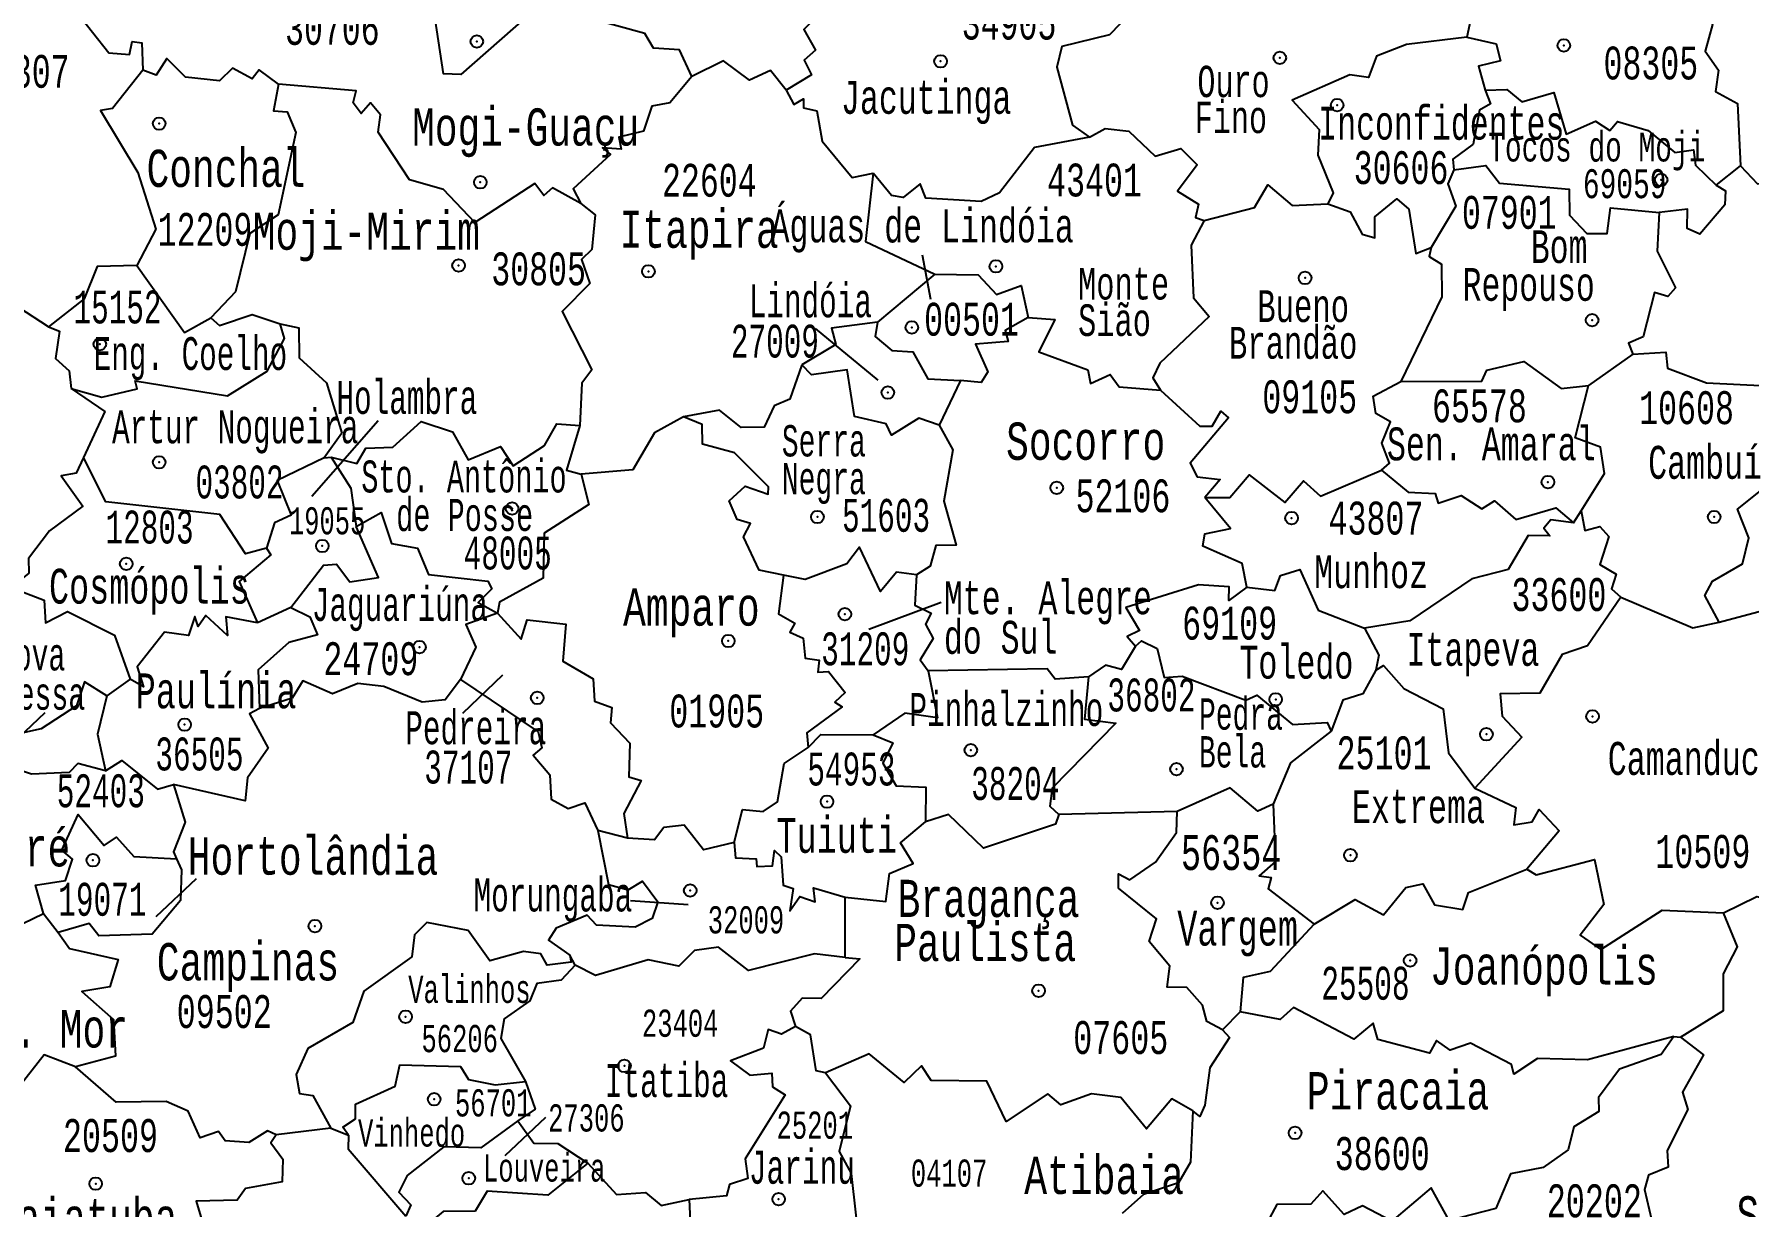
# Model space of a CAD drawing. Header units: millimetres. Extents: x 9851 to 10267, y 23387 to 23778.
# Drawn here: x 10118.13 to 10130.42, y 23493.73 to 23502.13 of the extents above; entities that cross this region are included whole.
import ezdxf
from ezdxf.enums import TextEntityAlignment as Align

# ---------------------------------------------------------------- set-up
doc = ezdxf.new("R2010")
doc.units = ezdxf.units.MM
doc.layers.add('3', color=7, linetype='Continuous')
doc.styles.add('MONOTXT', font='MONOTXT', dxfattribs={"height": 0.2})

# ---------------------------------------------------------------- blocks, each defined once
blk = doc.blocks.new('SEDE')
at = {"layer": '3', "color": 7, "linetype": 'Continuous'}
blk.add_circle((0, 0), 0.00451, dxfattribs=at)

msp = doc.modelspace()

# ---------------------------------------------------------------- linework, layer by layer
at = {"color": 7, "linetype": 'Continuous'}
for p, q in [((10130.191, 23501.051), (10130.367, 23501.189)), ((10124.499, 23500.551), (10124.559, 23500.233)), ((10124.59, 23500.411), (10124.178, 23500.068)), ((10124.182, 23499.653), (10123.734, 23500.023)), ((10129.594, 23499.839), (10129.275, 23499.614)), ((10124.773, 23499.649), (10124.619, 23499.33)), ((10120.123, 23498.821), (10120.598, 23499.363)), ((10120.211, 23499.094), (10120.26, 23499.101)), ((10129.168, 23498.63), (10129.223, 23498.715)), ((10124.634, 23498.057), (10124.116, 23497.865)), ((10119.972, 23498.023), (10119.733, 23497.913)), ((10118.819, 23497.507), (10118.651, 23497.388)), ((10121.49, 23497.537), (10121.201, 23497.263)), ((10117.92, 23496.995), (10118.209, 23497.269)), ((10126.326, 23496.559), (10125.479, 23496.537)), ((10122.385, 23496.368), (10122.173, 23496.424)), ((10119.006, 23495.806), (10119.295, 23496.08)), ((10122.821, 23495.89), (10122.408, 23495.918)), ((10123.945, 23495.512), (10123.946, 23495.944)), ((10118.197, 23495.828), (10118.304, 23495.691)), ((10122.011, 23495.458), (10121.972, 23495.53)), ((10126.779, 23495.122), (10126.652, 23494.995)), ((10129.889, 23494.946), (10129.935, 23494.942)), ((10121.509, 23494.093), (10121.799, 23494.367)), ((10120.259, 23494.29), (10119.867, 23494.242)), ((10120.259, 23494.29), (10120.384, 23494.239))]:
    msp.add_line(p, q, dxfattribs=at)
for points in [[(10128.23, 23503.339), (10128.226, 23503.216), (10128.373, 23502.982), (10128.192, 23502.863), (10128.044, 23502.647), (10127.756, 23502.527), (10127.897, 23502.469), (10128.133, 23502.547), (10128.532, 23502.421), (10128.458, 23502.367), (10128.404, 23502.112)], [(10121.759, 23502.342), (10121.19, 23501.843), (10121.067, 23501.849), (10120.922, 23502.797), (10121.165, 23502.813), (10121.238, 23502.945), (10121.444, 23502.962), (10121.608, 23502.822), (10121.633, 23502.643), (10121.777, 23502.747)], [(10125.861, 23502.957), (10125.842, 23502.799), (10125.693, 23502.696), (10125.782, 23502.499), (10125.946, 23502.387), (10125.919, 23502.206), (10125.842, 23502.128), (10125.499, 23502.044), (10125.463, 23501.895), (10125.576, 23501.481), (10125.697, 23501.394)], [(10118.515, 23502.733), (10118.336, 23502.598), (10118.349, 23502.491), (10118.432, 23502.608), (10118.571, 23502.49), (10118.431, 23502.294), (10118.667, 23502), (10118.814, 23501.988), (10118.834, 23502.079), (10118.902, 23502.07), (10118.911, 23501.875)], [(10123.954, 23502.628), (10123.973, 23502.552), (10123.825, 23502.421), (10123.872, 23502.31), (10123.811, 23502.328), (10123.649, 23502.165), (10123.733, 23502.018), (10123.651, 23501.947), (10123.705, 23501.841), (10123.524, 23501.731)], [(10130.308, 23502.477), (10130.117, 23502.321), (10130.165, 23502.201), (10130.112, 23502.011), (10130.209, 23501.874), (10130.187, 23501.722), (10130.345, 23501.635), (10130.367, 23501.189)], [(10122.847, 23501.83), (10122.757, 23502.021), (10122.572, 23502.033), (10122.51, 23502.137), (10121.759, 23502.342)], [(10128.404, 23502.112), (10127.971, 23502.058), (10127.756, 23501.975), (10127.698, 23501.823), (10127.564, 23501.842), (10127.15, 23501.66), (10127.345, 23501.45), (10127.336, 23501.264), (10127.444, 23500.996), (10127.407, 23500.916)], [(10128.404, 23502.112), (10128.613, 23502.064), (10128.645, 23501.942), (10128.488, 23501.903), (10128.536, 23501.73)], [(10118.911, 23501.875), (10118.693, 23501.6), (10118.606, 23501.585), (10118.875, 23501.141), (10119.004, 23500.735), (10118.868, 23500.473)], [(10119.883, 23501.774), (10119.744, 23501.876), (10119.693, 23501.813), (10119.554, 23501.888), (10119.46, 23501.799), (10119.215, 23501.825), (10119.083, 23501.959), (10119.005, 23501.838), (10118.911, 23501.875)], [(10123.524, 23501.731), (10123.411, 23501.872), (10123.261, 23501.802), (10123.073, 23501.942), (10122.847, 23501.83)], [(10119.883, 23501.774), (10119.846, 23501.583), (10119.946, 23501.575), (10120.007, 23501.428), (10119.881, 23500.838), (10119.677, 23500.703), (10119.575, 23500.285), (10119.398, 23500.099)], [(10122.051, 23500.918), (10121.848, 23501.03), (10121.785, 23500.976), (10121.72, 23501.061), (10121.29, 23500.783), (10121.067, 23501.019), (10120.822, 23501.089), (10120.598, 23501.429), (10120.615, 23501.554), (10120.542, 23501.64), (10120.475, 23501.563), (10120.419, 23501.64), (10120.44, 23501.726), (10119.883, 23501.774)], [(10122.847, 23501.83), (10122.688, 23501.64), (10122.56, 23501.617), (10122.499, 23501.438), (10122.324, 23501.395), (10122.34, 23501.309), (10122.207, 23501.318), (10122.263, 23501.269), (10121.996, 23501.023), (10122.051, 23500.918)], [(10128.536, 23501.73), (10128.69, 23501.737), (10128.797, 23501.647), (10129.027, 23501.715), (10129.115, 23501.416), (10129.325, 23501.508), (10129.429, 23501.442), (10129.483, 23501.507), (10129.703, 23501.441), (10129.895, 23501.285), (10130.028, 23501.303), (10130.044, 23501.193), (10130.191, 23501.051)], [(10123.524, 23501.731), (10123.577, 23501.628), (10123.647, 23501.669), (10123.648, 23501.604), (10123.744, 23501.582), (10123.78, 23501.365), (10123.997, 23501.104), (10124.147, 23501.137)], [(10128.536, 23501.73), (10128.573, 23501.632), (10128.495, 23501.587), (10128.448, 23501.344), (10128.303, 23501.237), (10128.31, 23501.16)], [(10125.697, 23501.394), (10125.304, 23501.321), (10125.053, 23500.994), (10124.921, 23500.933), (10124.525, 23500.956), (10124.485, 23501.06), (10124.362, 23500.961), (10124.279, 23500.975), (10124.147, 23501.137)], [(10125.697, 23501.394), (10125.811, 23501.456), (10125.981, 23501.437), (10126.169, 23501.257), (10126.352, 23501.314), (10126.469, 23501.197), (10126.328, 23501.008), (10126.48, 23500.915), (10126.457, 23500.819), (10126.519, 23500.796)], [(10124.147, 23501.137), (10124.091, 23500.646), (10124.59, 23500.411)], [(10128.31, 23501.16), (10128.267, 23501.059), (10128.324, 23500.899), (10128.149, 23500.602)], [(10128.31, 23501.16), (10128.541, 23501.19), (10128.638, 23501.064), (10129.138, 23501.022), (10129.14, 23500.836), (10129.265, 23500.704), (10129.41, 23500.703), (10129.434, 23500.887), (10129.782, 23500.853)], [(10130.367, 23501.189), (10130.488, 23501.06), (10130.568, 23501.07), (10130.694, 23500.715), (10130.837, 23500.791), (10131.009, 23500.672), (10131.168, 23500.747), (10131.277, 23500.645), (10131.561, 23500.709)], [(10126.519, 23500.796), (10126.88, 23500.89), (10126.977, 23501.052), (10127.15, 23500.904), (10127.407, 23500.916)], [(10130.191, 23501.051), (10130.258, 23501.01), (10130.254, 23500.91), (10130.075, 23500.698), (10129.983, 23500.74), (10129.986, 23500.879), (10129.782, 23500.853)], [(10122.051, 23500.918), (10122.154, 23500.837), (10122.13, 23500.588), (10122.056, 23500.518), (10122.116, 23500.344), (10121.916, 23500.144), (10122.129, 23499.727), (10122.058, 23499.631), (10122.043, 23499.326)], [(10127.407, 23500.916), (10127.566, 23500.86), (10127.652, 23500.699), (10127.743, 23500.672), (10127.745, 23500.822), (10127.902, 23500.952), (10127.988, 23500.877), (10128.039, 23500.561), (10128.149, 23500.602)], [(10126.519, 23500.796), (10126.428, 23500.621), (10126.443, 23500.242), (10126.556, 23500.108), (10126.202, 23499.775), (10126.152, 23499.668), (10126.206, 23499.58)], [(10129.782, 23500.853), (10129.769, 23500.578), (10129.901, 23500.315), (10129.846, 23500.253), (10129.75, 23500.28), (10129.667, 23499.962), (10129.563, 23499.918), (10129.594, 23499.839)], [(10128.149, 23500.602), (10128.133, 23500.538), (10128.221, 23500.483), (10128.225, 23500.249), (10127.931, 23499.643)], [(10118.868, 23500.473), (10118.583, 23500.468), (10118.49, 23500.235), (10118.233, 23500.034)], [(10118.868, 23500.473), (10119.209, 23499.994), (10119.398, 23500.099)], [(10124.59, 23500.411), (10124.9, 23500.406), (10125.03, 23500.265), (10125.208, 23500.331), (10125.258, 23500.102)], [(10118.233, 23500.034), (10118.02, 23500.174), (10117.802, 23500.181), (10117.733, 23500.35)], [(10118.233, 23500.034), (10118.313, 23500.004), (10118.285, 23499.808), (10118.383, 23499.719), (10118.397, 23499.593)], [(10118.397, 23499.593), (10118.615, 23499.529), (10118.869, 23499.589), (10118.854, 23499.648), (10119.517, 23499.54), (10119.802, 23499.717), (10119.927, 23499.951), (10119.894, 23500.055)], [(10119.398, 23500.099), (10119.46, 23500.044), (10119.695, 23500.123), (10119.894, 23500.055)], [(10119.894, 23500.055), (10120.028, 23500.027), (10120.032, 23499.813), (10120.227, 23499.634), (10120.338, 23499.273), (10120.211, 23499.094)], [(10124.178, 23500.068), (10123.847, 23500.025), (10123.878, 23499.907), (10123.636, 23499.762)], [(10124.178, 23500.068), (10124.162, 23499.965), (10124.28, 23499.865), (10124.431, 23499.855), (10124.539, 23499.662), (10124.773, 23499.649)], [(10125.258, 23500.102), (10125.094, 23500.008), (10125.115, 23499.928), (10124.881, 23499.909), (10124.969, 23499.712), (10124.921, 23499.635), (10124.773, 23499.649)], [(10125.258, 23500.102), (10125.45, 23500.088), (10125.335, 23499.854), (10125.687, 23499.727), (10125.704, 23499.627), (10125.845, 23499.693), (10125.911, 23499.605), (10126.206, 23499.58)], [(10127.931, 23499.643), (10128.511, 23499.645), (10128.548, 23499.723), (10128.812, 23499.785), (10129.079, 23499.591), (10129.275, 23499.614)], [(10129.594, 23499.839), (10129.831, 23499.853), (10129.843, 23499.737), (10130.121, 23499.632), (10130.558, 23499.612), (10130.797, 23499.404), (10130.815, 23499.304), (10130.977, 23499.296), (10131.19, 23499.444)], [(10123.636, 23499.762), (10123.549, 23499.515), (10123.437, 23499.469), (10123.366, 23499.315), (10123.2, 23499.313), (10123.044, 23499.438), (10122.788, 23499.39)], [(10124.619, 23499.33), (10124.475, 23499.38), (10124.278, 23499.257), (10124.241, 23499.338), (10124.013, 23499.392), (10123.961, 23499.725), (10123.705, 23499.69), (10123.636, 23499.762)], [(10118.397, 23499.593), (10118.637, 23499.428), (10118.485, 23499.097)], [(10126.206, 23499.58), (10126.49, 23499.322), (10126.577, 23499.323), (10126.639, 23499.43), (10126.695, 23499.383), (10126.419, 23499.058), (10126.469, 23498.958), (10126.636, 23498.939), (10126.526, 23498.811)], [(10127.792, 23499.007), (10127.848, 23499.057), (10127.793, 23499.2), (10127.856, 23499.354), (10127.752, 23499.413), (10127.733, 23499.537), (10127.931, 23499.643)], [(10129.223, 23498.715), (10129.391, 23498.983), (10129.362, 23499.172), (10129.18, 23499.238), (10129.275, 23499.614)], [(10120.26, 23499.101), (10120.445, 23499.055), (10120.51, 23499.165), (10120.703, 23499.171), (10120.905, 23499.355), (10121.131, 23499.282), (10121.244, 23499.08), (10121.474, 23499.176), (10121.565, 23499.037), (10121.789, 23499.184), (10121.879, 23499.339), (10122.043, 23499.326)], [(10122.043, 23499.326), (10121.949, 23499.006), (10122.053, 23498.977)], [(10122.788, 23499.39), (10122.58, 23499.275), (10122.423, 23499.01), (10122.053, 23498.977)], [(10123.504, 23498.253), (10123.33, 23498.289), (10123.217, 23498.529), (10123.267, 23498.624), (10123.172, 23498.654), (10123.115, 23498.787), (10123.229, 23498.892), (10123.393, 23498.835), (10123.396, 23498.886), (10123.153, 23499.13), (10122.923, 23499.193), (10122.92, 23499.334), (10122.788, 23499.39)], [(10124.619, 23499.33), (10124.719, 23499.152), (10124.654, 23498.784), (10124.743, 23498.468), (10124.596, 23498.466), (10124.556, 23498.318), (10124.458, 23498.256)], [(10130.213, 23497.917), (10130.109, 23498.107), (10130.164, 23498.211), (10130.381, 23498.334), (10130.426, 23498.522), (10130.345, 23498.726), (10130.839, 23499.121), (10131.267, 23499.274)], [(10118.485, 23499.097), (10118.431, 23498.985), (10118.325, 23498.966), (10118.479, 23498.748), (10118.24, 23498.572), (10118.091, 23498.373), (10118.092, 23498.269), (10117.965, 23498.165)], [(10119.798, 23498.448), (10119.646, 23498.407), (10119.463, 23498.688), (10118.645, 23498.779), (10118.485, 23499.097)], [(10120.211, 23499.094), (10119.873, 23498.932), (10119.974, 23498.683), (10119.853, 23498.629), (10119.798, 23498.448)], [(10120.26, 23499.101), (10120.401, 23498.878), (10120.439, 23498.602)], [(10122.053, 23498.977), (10122.109, 23498.76), (10121.787, 23498.554), (10121.781, 23498.233), (10121.467, 23498.06), (10121.453, 23497.982)], [(10126.526, 23498.811), (10126.704, 23498.811), (10126.844, 23498.973), (10127.098, 23498.774), (10127.232, 23498.931), (10127.354, 23498.821), (10127.792, 23499.007)], [(10127.792, 23499.007), (10127.983, 23498.849), (10128.177, 23498.84), (10128.197, 23498.769), (10128.362, 23498.825), (10128.512, 23498.729), (10128.603, 23498.786), (10128.754, 23498.653), (10129.042, 23498.737), (10129.168, 23498.63)], [(10126.826, 23498.167), (10126.793, 23498.337), (10126.51, 23498.461), (10126.526, 23498.549), (10126.709, 23498.588), (10126.526, 23498.811)], [(10120.439, 23498.602), (10120.619, 23498.704), (10120.693, 23498.482), (10120.88, 23498.448), (10120.958, 23498.259), (10121.385, 23498.21), (10121.412, 23498.157), (10121.314, 23498.059), (10121.453, 23497.982)], [(10129.223, 23498.715), (10129.25, 23498.575), (10129.357, 23498.602), (10129.422, 23498.53), (10129.357, 23498.331), (10129.474, 23498.26), (10129.442, 23498.157), (10129.508, 23498.095)], [(10119.972, 23498.023), (10120.206, 23498.326), (10120.298, 23498.333), (10120.394, 23498.205), (10120.6, 23498.236), (10120.439, 23498.602)], [(10129.168, 23498.63), (10129.007, 23498.65), (10128.955, 23498.59), (10128.999, 23498.536), (10128.843, 23498.539), (10128.7, 23498.294), (10128.44, 23498.227), (10127.996, 23497.927), (10127.671, 23497.873)], [(10119.798, 23498.448), (10119.828, 23498.399), (10119.6, 23498.208), (10119.733, 23497.913)], [(10124.458, 23498.256), (10124.315, 23498.276), (10124.2, 23498.137), (10124.048, 23498.455), (10123.959, 23498.334), (10123.66, 23498.222), (10123.504, 23498.253)], [(10123.504, 23498.253), (10123.467, 23497.977), (10123.586, 23497.909), (10123.55, 23497.844), (10123.644, 23497.802), (10123.659, 23497.659), (10123.76, 23497.644), (10123.75, 23497.558), (10123.827, 23497.562), (10123.946, 23497.412), (10123.871, 23497.343), (10123.924, 23497.31), (10123.672, 23497.123), (10123.68, 23497.019)], [(10124.458, 23498.256), (10124.445, 23498.039), (10124.563, 23497.981), (10124.522, 23497.902), (10124.578, 23497.8), (10124.483, 23497.647), (10124.541, 23497.569)], [(10126.826, 23498.167), (10126.698, 23498.072), (10126.7, 23498.171), (10126.48, 23498.184), (10125.958, 23498.022), (10126.057, 23497.857), (10125.967, 23497.814), (10126.027, 23497.744)], [(10126.826, 23498.167), (10127.028, 23498.143), (10127.068, 23498.252), (10127.205, 23498.294), (10127.337, 23498.003), (10127.671, 23497.873)], [(10117.965, 23498.165), (10118.203, 23498.074), (10118.212, 23497.911), (10118.37, 23497.994), (10118.708, 23497.824), (10118.819, 23497.507)], [(10129.508, 23498.095), (10129.27, 23497.747), (10129.086, 23497.686), (10128.928, 23497.407), (10128.643, 23497.403), (10128.657, 23497.243), (10128.797, 23497.092), (10128.462, 23496.726)], [(10129.508, 23498.095), (10130.023, 23497.876), (10130.213, 23497.917)], [(10119.733, 23497.913), (10119.505, 23497.954), (10119.518, 23497.822), (10119.361, 23497.964), (10119.307, 23497.885), (10119.282, 23497.957), (10119.237, 23497.822), (10119.066, 23497.846), (10118.87, 23497.597), (10118.914, 23497.453), (10118.819, 23497.507)], [(10119.972, 23498.023), (10120.107, 23497.954), (10120.162, 23497.827), (10119.956, 23497.771), (10119.737, 23497.574), (10119.747, 23497.299)], [(10121.453, 23497.982), (10121.226, 23497.899), (10121.298, 23497.738), (10121.188, 23497.505)], [(10121.453, 23497.982), (10121.622, 23497.795), (10121.666, 23497.933), (10121.942, 23497.903), (10121.921, 23497.638), (10122.139, 23497.51), (10122.148, 23497.35), (10122.272, 23497.306), (10122.264, 23497.194), (10122.401, 23497.049), (10122.395, 23496.808), (10122.484, 23496.781), (10122.36, 23496.545), (10122.385, 23496.368)], [(10130.213, 23497.917), (10130.526, 23498.001), (10130.617, 23497.797), (10130.899, 23497.852), (10131.037, 23497.965), (10131.163, 23497.896)], [(10127.671, 23497.873), (10127.772, 23497.681), (10127.752, 23497.573)], [(10126.027, 23497.744), (10125.928, 23497.577), (10125.813, 23497.608), (10125.692, 23497.526)], [(10126.027, 23497.744), (10126.07, 23497.784), (10126.183, 23497.727), (10126.233, 23497.519), (10126.362, 23497.53), (10126.819, 23497.357), (10126.898, 23497.394), (10127.153, 23497.182), (10127.403, 23497.197), (10127.431, 23497.136)], [(10124.541, 23497.569), (10124.607, 23497.23), (10124.374, 23497.264), (10124.147, 23497.109)], [(10125.692, 23497.526), (10125.453, 23497.507), (10125.395, 23497.583), (10124.541, 23497.569)], [(10127.752, 23497.573), (10127.658, 23497.403), (10127.515, 23497.358), (10127.431, 23497.136)], [(10127.752, 23497.573), (10127.805, 23497.605), (10127.952, 23497.442), (10128.233, 23497.295), (10128.272, 23496.981), (10128.462, 23496.726)], [(10118.651, 23497.388), (10118.491, 23497.488), (10118.434, 23497.317), (10118.18, 23497.151), (10118.041, 23497.12), (10117.836, 23497.26), (10117.574, 23497.174), (10117.248, 23496.95)], [(10121.188, 23497.505), (10121.079, 23497.361), (10120.914, 23497.343), (10120.638, 23497.456), (10120.451, 23497.478), (10120.269, 23497.402), (10120.057, 23497.496), (10119.98, 23497.371), (10119.747, 23497.299)], [(10121.188, 23497.505), (10121.744, 23497.131), (10121.77, 23497.015), (10121.709, 23496.963), (10121.828, 23496.822), (10121.838, 23496.649), (10121.96, 23496.581), (10122.079, 23496.621), (10122.173, 23496.424)], [(10125.692, 23497.526), (10125.662, 23497.221), (10125.886, 23497.193), (10125.43, 23496.726), (10125.413, 23496.598), (10125.479, 23496.537)], [(10118.651, 23497.388), (10118.585, 23497.114), (10118.642, 23496.851)], [(10119.747, 23497.299), (10119.674, 23497.259), (10119.809, 23497.014), (10119.66, 23496.801), (10119.645, 23496.636), (10119.131, 23496.754)], [(10123.68, 23497.019), (10123.771, 23497.112), (10124.147, 23497.109)], [(10124.147, 23497.109), (10124.287, 23497.051), (10124.217, 23496.907), (10124.312, 23496.744), (10124.525, 23496.733), (10124.521, 23496.485)], [(10127.431, 23497.136), (10127.139, 23496.908), (10127.015, 23496.613)], [(10123.149, 23496.337), (10123.211, 23496.573), (10123.357, 23496.56), (10123.462, 23496.629), (10123.509, 23496.903), (10123.68, 23497.019)], [(10118.642, 23496.851), (10118.445, 23496.904), (10118.381, 23496.84), (10118.112, 23496.826), (10117.917, 23496.891), (10117.917, 23496.785), (10117.794, 23496.641), (10117.482, 23496.487), (10117.446, 23496.631), (10117.181, 23496.625)], [(10118.642, 23496.851), (10118.76, 23496.924), (10119.015, 23496.72), (10119.131, 23496.754)], [(10119.131, 23496.754), (10119.213, 23496.483), (10119.129, 23496.271), (10119.152, 23496.221)], [(10127.015, 23496.613), (10126.906, 23496.561), (10126.706, 23496.728), (10126.326, 23496.559)], [(10128.462, 23496.726), (10128.755, 23496.589), (10128.741, 23496.463), (10128.872, 23496.486), (10128.923, 23496.573), (10129.065, 23496.42), (10128.834, 23496.145)], [(10127.015, 23496.613), (10127.032, 23496.2), (10126.914, 23496.097), (10127.001, 23496.087), (10126.978, 23496.005), (10127.31, 23495.752)], [(10118.197, 23495.828), (10118.14, 23496.032), (10118.356, 23496.065), (10118.405, 23496.218), (10118.33, 23496.282), (10118.447, 23496.539), (10118.632, 23496.315), (10118.722, 23496.376), (10118.846, 23496.237), (10119.152, 23496.221)], [(10123.149, 23496.337), (10122.93, 23496.285), (10122.791, 23496.462), (10122.646, 23496.444), (10122.58, 23496.356), (10122.385, 23496.368)], [(10123.946, 23495.944), (10124.238, 23495.915), (10124.263, 23496.114), (10124.433, 23496.186), (10124.342, 23496.334), (10124.521, 23496.485)], [(10125.479, 23496.537), (10125.455, 23496.468), (10124.937, 23496.296), (10124.687, 23496.539), (10124.521, 23496.485)], [(10126.652, 23494.995), (10126.54, 23495.054), (10126.508, 23495.172), (10126.395, 23495.298), (10126.254, 23495.301), (10126.274, 23495.451), (10126.125, 23495.627), (10126.178, 23495.791), (10125.906, 23496.01), (10125.905, 23496.113), (10125.987, 23496.069), (10126.172, 23496.196), (10126.321, 23496.408), (10126.326, 23496.559)], [(10122.173, 23496.424), (10122.25, 23496.035), (10122.389, 23495.997), (10122.494, 23496.059), (10122.603, 23495.911), (10122.563, 23495.793), (10122.44, 23495.73), (10122.163, 23495.745), (10122.097, 23495.815), (10121.875, 23495.724), (10121.82, 23495.636), (10121.972, 23495.53)], [(10123.149, 23496.337), (10123.16, 23496.226), (10123.308, 23496.219), (10123.313, 23496.164), (10123.424, 23496.169), (10123.439, 23496.279), (10123.487, 23496.235), (10123.501, 23496.032), (10123.572, 23496.008), (10123.549, 23495.848), (10123.622, 23495.951), (10123.73, 23495.911), (10123.719, 23496.012), (10123.946, 23495.944)], [(10119.152, 23496.221), (10119.188, 23496.14), (10119.179, 23495.921), (10118.978, 23495.679), (10118.595, 23495.667), (10118.525, 23495.756), (10118.304, 23495.691)], [(10128.834, 23496.145), (10128.901, 23496.105), (10129.318, 23496.215), (10129.387, 23495.892), (10129.216, 23495.673), (10129.365, 23495.57), (10129.804, 23495.853), (10130.244, 23495.834)], [(10130.244, 23495.834), (10130.483, 23495.951), (10130.672, 23495.905), (10130.835, 23496.022), (10130.833, 23496.101), (10131.154, 23496.221), (10131.193, 23496.294)], [(10117.338, 23496.196), (10117.458, 23495.88), (10117.574, 23495.795), (10117.754, 23495.845), (10117.976, 23495.72), (10118.197, 23495.828)], [(10127.31, 23495.752), (10127.604, 23495.928), (10127.806, 23495.819), (10127.966, 23496.014), (10128.088, 23496.04), (10128.171, 23495.891), (10128.375, 23495.856), (10128.415, 23495.979), (10128.834, 23496.145)], [(10121.972, 23495.53), (10121.981, 23495.478), (10121.809, 23495.457), (10121.765, 23495.54), (10121.639, 23495.556), (10121.399, 23495.489), (10121.242, 23495.705), (10120.947, 23495.763), (10120.858, 23495.674), (10120.84, 23495.518), (10120.494, 23495.272), (10120.417, 23495.047), (10120.093, 23494.86), (10120.009, 23494.674), (10120.034, 23494.537), (10120.129, 23494.522), (10120.259, 23494.29)], [(10127.31, 23495.752), (10126.994, 23495.413), (10126.801, 23495.37), (10126.779, 23495.122)], [(10129.935, 23494.942), (10130.243, 23495.132), (10130.243, 23495.395), (10130.344, 23495.588), (10130.244, 23495.834)], [(10118.304, 23495.691), (10118.384, 23495.577), (10118.733, 23495.498), (10118.674, 23495.302), (10118.472, 23495.268), (10118.7, 23495.067), (10118.713, 23494.806), (10118.427, 23494.728)], [(10123.945, 23495.512), (10123.727, 23495.539), (10123.253, 23495.42), (10123.037, 23495.586), (10122.865, 23495.562), (10122.753, 23495.45), (10122.533, 23495.495), (10122.156, 23495.384), (10122.011, 23495.458)], [(10123.945, 23495.512), (10124.052, 23495.504), (10123.774, 23495.219), (10123.637, 23495.222), (10123.554, 23495.127), (10123.59, 23495.019)], [(10122.011, 23495.458), (10121.91, 23495.35), (10121.736, 23495.326), (10121.685, 23495.201), (10121.501, 23495.074), (10121.478, 23494.933), (10121.653, 23494.624)], [(10129.889, 23494.946), (10129.269, 23494.778), (10128.91, 23494.788), (10128.74, 23494.675), (10128.725, 23494.745), (10128.43, 23494.899), (10128.285, 23494.848), (10128.187, 23494.918), (10128.137, 23494.826), (10127.766, 23494.925), (10127.732, 23495.042), (10127.594, 23494.928), (10127.16, 23495.155), (10127.065, 23495.067), (10126.779, 23495.122)], [(10123.59, 23495.019), (10123.49, 23494.962), (10123.394, 23494.996), (10123.36, 23494.863), (10123.125, 23494.771), (10123.263, 23494.669), (10123.421, 23494.683), (10123.426, 23494.586), (10123.516, 23494.528), (10123.228, 23494.068), (10123.248, 23493.929), (10123.117, 23493.885), (10123.095, 23493.804), (10122.827, 23493.777)], [(10123.804, 23494.686), (10123.737, 23494.699), (10123.697, 23494.959), (10123.59, 23495.019)], [(10126.652, 23494.995), (10126.702, 23494.94), (10126.561, 23494.721), (10126.525, 23494.455), (10126.49, 23494.373), (10126.438, 23494.413)], [(10129.889, 23494.946), (10129.796, 23494.817), (10129.499, 23494.711), (10129.347, 23494.51), (10129.35, 23494.408), (10129.171, 23494.298), (10129.13, 23494.133), (10128.952, 23494.008), (10128.717, 23493.961), (10128.611, 23493.712)], [(10129.935, 23494.942), (10130.1, 23494.814), (10129.951, 23494.548), (10129.989, 23494.423), (10129.841, 23494.13), (10129.847, 23494.009), (10129.707, 23493.953), (10129.677, 23493.85), (10129.727, 23493.633), (10129.815, 23493.588), (10129.747, 23493.545), (10129.836, 23493.371), (10129.726, 23493.223), (10129.809, 23493.098), (10129.986, 23493.097), (10130.01, 23492.995)], [(10118.427, 23494.728), (10118.203, 23494.814), (10117.857, 23494.374)], [(10120.384, 23494.239), (10120.345, 23494.296), (10120.434, 23494.355), (10120.436, 23494.46), (10120.72, 23494.59), (10120.753, 23494.743), (10121.189, 23494.731), (10121.245, 23494.639), (10121.437, 23494.6), (10121.653, 23494.624)], [(10126.438, 23494.413), (10126.289, 23494.5), (10126.107, 23494.283), (10125.923, 23494.51), (10125.712, 23494.536), (10125.492, 23494.457), (10125.4, 23494.536), (10125.101, 23494.336), (10124.963, 23494.625), (10124.563, 23494.63), (10124.494, 23494.736), (10124.37, 23494.617), (10124.119, 23494.821), (10123.804, 23494.686)], [(10119.867, 23494.242), (10119.805, 23494.271), (10119.671, 23494.187), (10119.501, 23494.197), (10119.452, 23494.264), (10119.32, 23494.219), (10119.236, 23494.41), (10119.078, 23494.479), (10118.719, 23494.475), (10118.427, 23494.728)], [(10121.653, 23494.624), (10121.724, 23494.426), (10121.599, 23494.342)], [(10123.804, 23494.686), (10123.985, 23494.449), (10123.902, 23494.121), (10123.989, 23493.963), (10124.053, 23493.388), (10124.213, 23493.185), (10124.208, 23493.058), (10124.055, 23492.654), (10123.88, 23492.735), (10123.645, 23492.703)], [(10126.438, 23494.413), (10126.422, 23494.045), (10126.337, 23493.896), (10126.084, 23493.814), (10125.932, 23493.677)], [(10119.867, 23494.242), (10119.828, 23494.184), (10119.915, 23494.067), (10119.908, 23493.903), (10119.646, 23493.856), (10119.587, 23493.772), (10119.292, 23493.766), (10119.418, 23493.343), (10119.62, 23493.02), (10119.56, 23492.813), (10119.69, 23492.667), (10119.623, 23492.548)], [(10120.384, 23494.239), (10120.383, 23494.14), (10120.797, 23493.657)], [(10121.599, 23494.342), (10121.334, 23494.147), (10121.068, 23494.154), (10120.805, 23493.95), (10120.745, 23493.83), (10120.832, 23493.739), (10120.797, 23493.657)], [(10121.599, 23494.342), (10121.714, 23494.181), (10121.885, 23494.179), (10122.1, 23494.038)], [(10122.1, 23494.038), (10121.815, 23493.808), (10121.379, 23493.838), (10121.293, 23493.693), (10121.063, 23493.692), (10120.936, 23493.587), (10120.793, 23493.634)], [(10122.1, 23494.038), (10122.307, 23493.813), (10122.515, 23493.828), (10122.626, 23493.734), (10122.827, 23493.777)], [(10122.827, 23493.777), (10122.835, 23493.621), (10122.674, 23493.415), (10122.707, 23493.313), (10122.883, 23493.273)], [(10128.611, 23493.712), (10128.276, 23493.628), (10128.147, 23493.86), (10127.865, 23493.623), (10127.655, 23493.733), (10127.523, 23493.669), (10127.371, 23493.839), (10127.286, 23493.744), (10127.041, 23493.742), (10126.973, 23493.612), (10126.613, 23493.591)]]:
    msp.add_lwpolyline(points, dxfattribs=at)
for p in [(10121.305, 23502.08), (10129.099, 23502.052), (10124.63, 23501.938), (10127.063, 23501.963), (10127.474, 23501.624), (10119.027, 23501.491), (10121.33, 23501.071), (10129.797, 23501.088), (10121.174, 23500.474), (10122.535, 23500.432), (10125.027, 23500.468), (10127.244, 23500.385), (10124.424, 23500.03), (10129.302, 23500.082), (10118.602, 23499.91), (10124.252, 23499.563), (10119.027, 23499.063), (10128.985, 23498.921), (10125.463, 23498.88), (10121.558, 23498.732), (10123.747, 23498.671), (10127.147, 23498.663), (10130.177, 23498.671), (10120.197, 23498.463), (10118.791, 23498.335), (10123.944, 23497.974), (10120.894, 23497.738), (10123.108, 23497.782), (10121.738, 23497.374), (10127.033, 23497.363), (10129.305, 23497.241), (10119.21, 23497.182), (10128.544, 23497.113), (10124.847, 23496.999), (10126.322, 23496.863), (10123.816, 23496.63), (10118.552, 23496.21), (10127.569, 23496.246), (10122.835, 23495.993), (10126.616, 23495.905), (10120.144, 23495.738), (10127.997, 23495.491), (10125.333, 23495.274), (10120.794, 23495.088), (10122.363, 23494.735), (10120.999, 23494.496), (10127.172, 23494.255), (10118.572, 23493.891), (10121.247, 23493.93), (10123.469, 23493.78)]:
    msp.add_point(p, dxfattribs=at)

# ---------------------------------------------------------------- block references
for p, xscale, yscale, zscale, rotation in [((10121.305, 23502.08), 9.999999999999998, 9.999999999999998, 9.999999999999998, 0.4330279107033674), ((10124.63, 23501.938), 9.999978501909492, 9.999978501909492, 10, 0.5400219048350186), ((10127.063, 23501.963), 9.99997771759326, 9.99997771759326, 10, 0.6187335447118959), ((10129.099, 23502.052), 10.00001596752058, 10.00001596752058, 10, 0.6849029279570092), ((10127.474, 23501.624), 9.999999999999998, 9.999999999999998, 9.999999999999998, 0.6294051133360691), ((10119.027, 23501.491), 10, 10, 10, 0.3527179509855891), ((10129.797, 23501.088), 10, 10, 10, 0.7001128975016536), ((10121.33, 23501.071), 10, 10, 10, 0.424757196833752), ((10121.174, 23500.474), 9.999981759737727, 9.999981759737727, 10, 0.4140852818621696), ((10125.027, 23500.468), 9.999978940905377, 9.999978940905377, 10, 0.5402886982640154), ((10122.535, 23500.432), 10, 10, 10, 0.45837566733685), ((10127.244, 23500.385), 10.00001128017979, 10.00001128017979, 10, 0.6117941531892398), ((10124.424, 23500.03), 9.999987703580143, 9.999987703580143, 10, 0.5168083815732945), ((10129.302, 23500.082), 10, 10, 10, 0.676365785467238), ((10118.602, 23499.91), 10.00001982902124, 10.00001982902124, 10, 0.3236352017736245), ((10124.252, 23499.563), 10.00001928767831, 10.00001928767831, 10, 0.5072014144033925), ((10119.027, 23499.063), 9.99997910266924, 9.99997910266924, 10, 0.3295063312426047), ((10125.463, 23498.88), 9.999980259193967, 9.999980259193967, 10, 0.5410890784103798), ((10128.985, 23498.921), 10, 10, 10, 0.656620471483643), ((10121.558, 23498.732), 9.999977403064443, 9.999977403064443, 10, 0.4106169032741493), ((10123.747, 23498.671), 9.999982281566943, 9.999982281566943, 10, 0.4826562978899855), ((10127.147, 23498.663), 9.999979419149582, 9.999979419149582, 10, 0.5944527992249417), ((10130.177, 23498.671), 9.999987891581675, 9.999987891581675, 10, 0.6937100545466925), ((10120.197, 23498.463), 10.00001427160834, 10.00001427160834, 10, 0.3628563237288901), ((10118.791, 23498.335), 10.00001101140545, 10.00001101140545, 10, 0.3145639960361529), ((10123.944, 23497.974), 9.99998267394173, 9.99998267394173, 10, 0.4829230936033736), ((10123.108, 23497.782), 9.999987008820153, 9.999987008820153, 10, 0.4533065333319276), ((10120.894, 23497.738), 9.99998609895338, 9.99998609895338, 10, 0.3791327976511545), ((10121.738, 23497.374), 10.00001569289167, 10.00001569289167, 10, 0.40394505500543), ((10127.033, 23497.363), 10, 10, 10, 0.5797765609077119), ((10119.21, 23497.182), 10.00001357880176, 10.00001357880176, 10, 0.31723199938102), ((10129.305, 23497.241), 10, 10, 10, 0.6536858119854236), ((10128.544, 23497.113), 10, 10, 10, 0.6275375919583697), ((10124.847, 23496.999), 10.00001435671838, 10.00001435671838, 10, 0.5039998878320833), ((10126.322, 23496.863), 9.999999999999998, 9.999999999999998, 9.999999999999998, 0.5517607933928508), ((10123.816, 23496.63), 10, 10, 10, 0.4663795484925047), ((10118.552, 23496.21), 9.999984201156622, 9.999984201156622, 10, 0.2852158717521138), ((10127.569, 23496.246), 10.00001397258479, 10.00001397258479, 10, 0.5877802814949943), ((10122.835, 23495.993), 10, 10, 10, 0.4276919683154063), ((10126.616, 23495.905), 10, 10, 10, 0.5533615473563265), ((10120.144, 23495.738), 9.999983958185714, 9.999983958185714, 10, 0.334308744452813), ((10127.997, 23495.491), 9.99998135337662, 9.99998135337662, 10, 0.5955199626463425), ((10125.333, 23495.274), 10.00001558653124, 10.00001558653124, 10, 0.5048002697707528), ((10120.794, 23495.088), 10, 10, 10, 0.3500499544613643), ((10122.363, 23494.735), 10.00001046789364, 10.00001046789364, 10, 0.3996762900786488), ((10120.999, 23494.496), 10, 10, 10, 0.3511171532538698), ((10127.172, 23494.255), 10, 10, 10, 0.5573634284800524), ((10118.572, 23493.891), 10.00001163363049, 10.00001163363049, 10, 0.2622696482671081), ((10121.247, 23493.93), 10, 10, 10, 0.3540519486748108), ((10123.469, 23493.78), 10, 10, 10, 0.4279587656117755)]:
    msp.add_blockref('SEDE', p, dxfattribs=dict(at, xscale=xscale, yscale=yscale, zscale=zscale, rotation=rotation))

# ---------------------------------------------------------------- texts
at = {"color": 7, "linetype": 'Continuous', "style": 'MONOTXT'}
for s, height, rotation, width, p in [('30706', 0.235, 0, 0.666671, (10120.269, 23502.174)), ('30606', 0.2354, 0, 0.666663, (10127.932, 23501.176)), ('43401', 0.2356, 0, 0.666659, (10125.734, 23501.087)), ('%%193guas de Lind%%243ia', 0.23559, 360, 0.666659, (10124.498, 23500.752)), ('07901', 0.2355, 0, 0.666667, (10128.708, 23500.855)), ('12209', 0.2352, 0, 0.666671, (10119.356, 23500.733)), ('30805', 0.2353, 0, 0.666675, (10121.748, 23500.45)), ('65578', 0.2357, 0, 0.666667, (10128.494, 23499.468)), ('10608', 0.2357, 0, 0.666667, (10129.979, 23499.455)), ('Artur Nogueira', 0.23548, 0, 0.619202, (10119.573, 23499.292)), ('Sto. Ant%%244nio ', 0.22896, 359.9962, 0.619201, (10121.274, 23498.971)), ('52106', 0.2356, 360, 0.666667, (10125.938, 23498.823)), ('de Posse', 0.229, 359.9962, 0.619201, (10121.218, 23498.695)), ('43807', 0.2359, 0, 0.666671, (10127.752, 23498.663)), ('Cosm%%243polis', 0.24954, 0, 0.66667, (10118.957, 23498.148)), ('33600', 0.2359, 360, 0.666671, (10129.064, 23498.115)), ('69109', 0.236, 0, 0.666667, (10126.703, 23497.91)), ('Nova ', 0.2254, 0.0006, 0.619199, (10118.173, 23497.682)), ('Paul%%237nia', 0.24967, 360, 0.666667, (10119.435, 23497.435)), ('Odessa', 0.2254, 0.0006, 0.619199, (10118.134, 23497.411)), ('01905', 0.2358, 360, 0.666667, (10123.025, 23497.28)), ('25101', 0.2361, 360, 0.666667, (10127.81, 23496.98)), ('Tuiuti', 0.2498, 0, 0.666663, (10123.886, 23496.399)), ('10509', 0.2363, 0, 0.666667, (10130.096, 23496.273)), ('Vargem', 0.25, 360, 0.666667, (10126.76, 23495.684)), ('09502', 0.2362, 360, 0.666667, (10119.494, 23495.125)), ('07605', 0.2362, 360, 0.666667, (10125.922, 23494.939)), ('20509', 0.2363, 360, 0.666663, (10118.678, 23494.236)), ('Jarinu', 0.2364, 360, 0.619195, (10123.636, 23494.019)), ('38600', 0.2364, 360, 0.666667, (10127.797, 23494.107))]:
    msp.add_text(s, height=height, rotation=rotation, dxfattribs=dict(at, width=width)).set_placement(p, align=Align.MIDDLE)
for s, height, width, p in [('34905', 0.2353, 0.666659, (10125.121, 23502.212)), ('03307', 0.235, 0.666675, (10118.046, 23501.866)), ('08305', 0.2353, 0.666671, (10129.723, 23501.926)), ('22604', 0.2352, 0.666671, (10122.972, 23501.085)), ('00501', 0.2356, 0.666659, (10124.852, 23500.089)), ('09105', 0.2357, 0.666675, (10127.277, 23499.533)), ('Sen. Amaral', 0.23576, 0.666671, (10128.579, 23499.205)), ('24709', 0.2358, 0.666663, (10120.545, 23497.655)), ('56354', 0.2499, 0.666659, (10126.714, 23496.265)), ('19071', 0.2361, 0.6192, (10118.62, 23495.93)), ('20202', 0.2364, 0.666674, (10129.318, 23493.768))]:
    msp.add_text(s, height=height, dxfattribs=dict(at, width=width)).set_placement(p, align=Align.MIDDLE)
for s, height, rotation, width, p in [('Ouro ', 0.2244, 0.0039, 0.666671, (10127.119, 23501.906)), ('Jacutinga', 0.2353, 360, 0.666667, (10125.138, 23501.797)), ('Fino', 0.2244, 0.0039, 0.666671, (10126.971, 23501.648)), ('Bueno ', 0.2281, 359.9965, 0.666667, (10127.691, 23500.297)), ('Brand%%227o', 0.22807, 359.9965, 0.666667, (10127.619, 23500.034)), ('Campinas', 0.2676, 360, 0.705885, (10120.318, 23495.616)), ('Indaiatuba', 0.268, 360, 0.70588, (10119.159, 23493.779))]:
    msp.add_text(s, height=height, rotation=rotation, dxfattribs=dict(at, width=width)).set_placement(p, align=Align.TOP_RIGHT)
for s, height, width, p in [('Mogi-Gua%%231u', 0.26648, 0.705878, (10120.841, 23501.334)), ('27009', 0.2354, 0.619198, (10123.127, 23499.814)), ('Socorro', 0.2669, 0.705878, (10125.1, 23499.081)), ('Extrema', 0.2362, 0.666675, (10127.58, 23496.476)), ('Hortol%%226ndia', 0.26749, 0.705883, (10119.232, 23496.106)), ('Piracaia', 0.2678, 0.705881, (10127.256, 23494.423))]:
    msp.add_text(s, height=height, dxfattribs=dict(at, width=width)).set_placement(p)
for s, height, width, p in [('Inconfidentes', 0.23535, 0.666659, (10127.338, 23501.612)), ('Conchal', 0.2665, 0.705887, (10118.937, 23501.304)), ('19055', 0.1944, 0.650009, (10119.958, 23498.741)), ('Munhoz', 0.2359, 0.666671, (10127.309, 23498.397)), ('Camanducaia', 0.23612, 0.666659, (10129.414, 23497.058)), ('Sumar%%233', 0.2674, 0.705881, (10117.41, 23496.433)), ('32009', 0.1949, 0.649995, (10122.961, 23495.88)), ('Joan%%243polis', 0.26758, 0.705887, (10128.139, 23495.586)), ('Mte. Mor', 0.2677, 0.705879, (10117.496, 23495.135)), ('Vinhedo', 0.1951, 0.650004, (10120.453, 23494.352)), ('27306', 0.1951, 0.650003, (10121.816, 23494.46))]:
    msp.add_text(s, height=height, dxfattribs=dict(at, width=width)).set_placement(p, align=Align.TOP_LEFT)
for s, height, width, p in [('Tocos do Moji', 0.20754, 0.666667, (10130.114, 23501.22)), ('69059', 0.2076, 0.666671, (10129.835, 23500.957)), ('Moji-Mirim', 0.2666, 0.70588, (10121.327, 23500.587)), ('Eng. Coelho', 0.23541, 0.619189, (10119.945, 23499.725)), ('Holambra', 0.2354, 0.6192, (10121.308, 23499.41)), ('Cambu%%237', 0.2358, 0.666663, (10130.52, 23498.945)), ('03802', 0.2356, 0.619188, (10119.919, 23498.804)), ('51603', 0.2356, 0.619189, (10124.555, 23498.565)), ('31209', 0.2358, 0.619199, (10124.406, 23497.608)), ('Pinhalzinho', 0.23584, 0.619192, (10125.797, 23497.173)), ('36505', 0.2359, 0.619196, (10119.632, 23496.854)), ('37107', 0.2359, 0.619195, (10121.56, 23496.76)), ('54953', 0.2359, 0.619201, (10124.307, 23496.746)), ('Morungaba', 0.2361, 0.619192, (10122.42, 23495.843)), ('Itatiba', 0.2363, 0.619194, (10123.109, 23494.512))]:
    msp.add_text(s, height=height, dxfattribs=dict(at, width=width)).set_placement(p, align=Align.RIGHT)
for s, height, rotation, width, p in [('Itapira', 0.2666, 360, 0.705877, (10122.329, 23500.601)), ('Monte ', 0.2264, 359.9993, 0.666663, (10125.616, 23500.23)), ('Lind%%243ia', 0.23533, 360, 0.6192, (10123.255, 23500.103)), ('Si%%227o', 0.2264, 359.9993, 0.666663, (10125.616, 23499.969)), ('Serra ', 0.2247, 0.0007, 0.619195, (10123.492, 23499.105)), ('Negra', 0.2247, 0.0007, 0.619195, (10123.492, 23498.834)), ('Pedra ', 0.2246, 0.0011, 0.619187, (10126.483, 23497.146)), ('Bela', 0.2246, 0.0011, 0.619187, (10126.483, 23496.875)), ('Atibaia', 0.2679, 360, 0.705884, (10125.23, 23493.817))]:
    msp.add_text(s, height=height, rotation=rotation, dxfattribs=dict(at, width=width)).set_placement(p)
for s, height, rotation, width, p in [('Bom ', 0.2347, 359.9955, 0.666667, (10129.404, 23500.492)), ('Repouso', 0.2347, 359.9955, 0.666667, (10129.321, 23500.221)), ('15152', 0.2354, 0, 0.619189, (10119.044, 23500.059)), ('12803', 0.2356, 360, 0.619195, (10119.274, 23498.481)), ('48005', 0.2356, 0, 0.619193, (10121.842, 23498.295)), ('Jaguari%%250na', 0.23571, 360, 0.619195, (10121.385, 23497.926)), ('Itapeva', 0.236, 0, 0.666659, (10128.924, 23497.604)), ('Toledo', 0.2361, 360, 0.666671, (10127.59, 23497.512)), ('36802', 0.2358, 360, 0.619196, (10126.458, 23497.277)), ('Pedreira', 0.2359, 0, 0.619197, (10121.803, 23497.042)), ('52403', 0.2359, 0, 0.619202, (10118.925, 23496.59)), ('38204', 0.2359, 360, 0.619188, (10125.482, 23496.642)), ('Bragan%%231a ', 0.26683, 359.998, 0.705882, (10125.789, 23495.803)), ('Paulista', 0.2668, 359.998, 0.705882, (10125.602, 23495.487)), ('25508', 0.2362, 0, 0.619188, (10127.993, 23495.21)), ('S. Jos%%233 dos ', 0.2674, 359.9984, 0.705882, (10132.297, 23493.533))]:
    msp.add_text(s, height=height, rotation=rotation, dxfattribs=dict(at, width=width)).set_placement(p, align=Align.RIGHT)
for s, height, rotation, width, p in [('Mte. Alegre ', 0.23508, 359.9985, 0.666675, (10124.654, 23498.209)), ('do Sul', 0.2351, 359.9985, 0.666675, (10124.654, 23497.926)), ('Valinhos', 0.195, 0, 0.649996, (10120.813, 23495.382)), ('23404', 0.195, 0, 0.649999, (10122.489, 23495.139)), ('56206', 0.195, 0, 0.650001, (10120.908, 23495.029)), ('56701', 0.1951, 0, 0.650006, (10121.148, 23494.568)), ('25201', 0.1951, 0, 0.649999, (10123.454, 23494.408)), ('Louveira', 0.1951, 0, 0.649998, (10121.349, 23494.101)), ('04107', 0.1951, 0, 0.650003, (10124.417, 23494.064))]:
    msp.add_text(s, height=height, rotation=rotation, dxfattribs=dict(at, width=width)).set_placement(p, align=Align.TOP_LEFT)
at = {"color": 7, "linetype": 'Continuous', "style": 'MONOTXT', "width": 0.705878}
msp.add_text('Amparo', height=0.2671, dxfattribs=at).set_placement((10123.333, 23498.159), align=Align.TOP_RIGHT)

doc.saveas('drawing.dxf')
